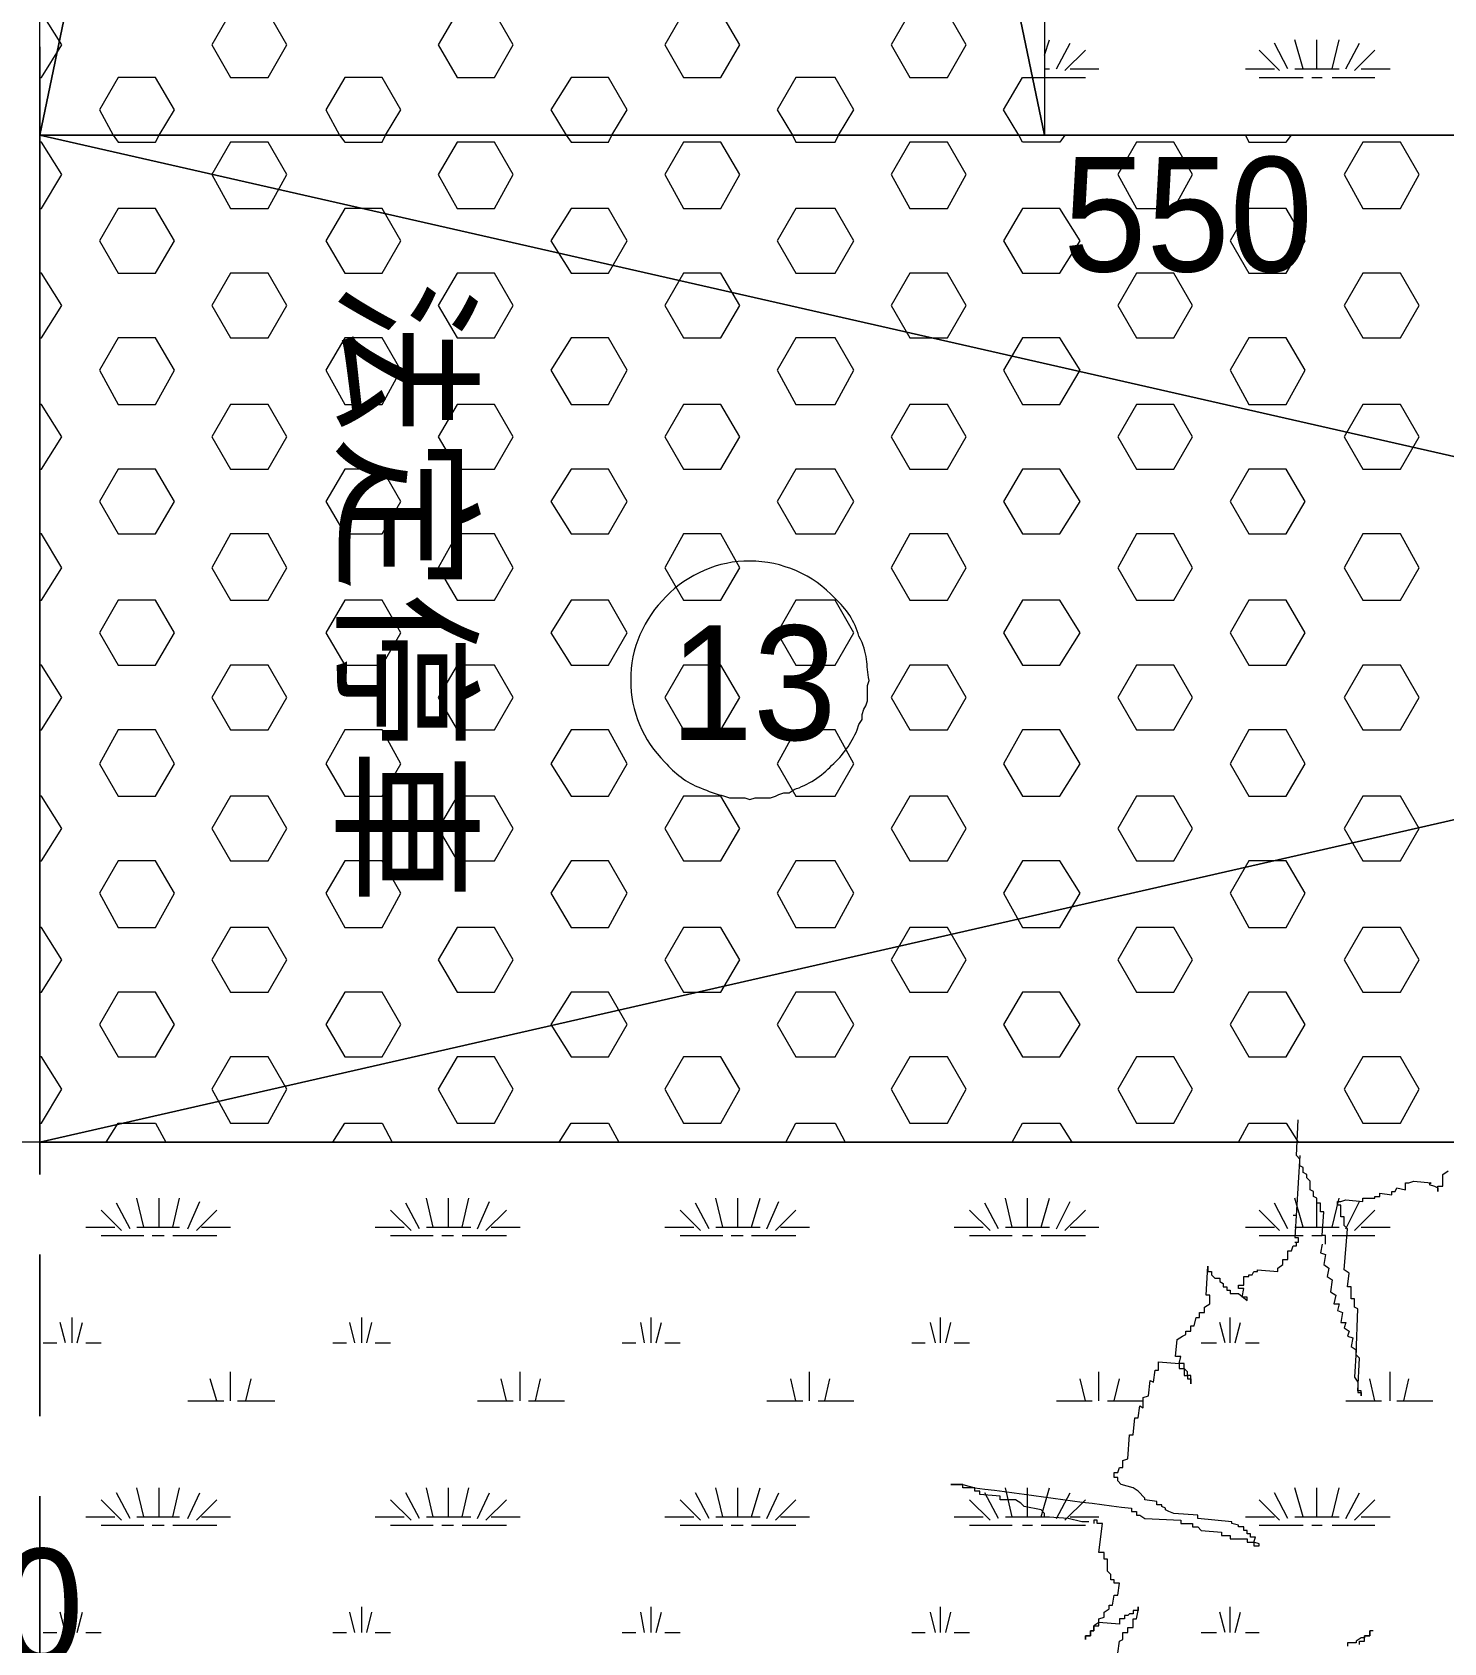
# Model space of a CAD drawing. Header units: millimetres. Extents: x -15161 to 10473752, y -72817 to 33960.
# Drawn here: x 39436.2 to 39787.2, y 72.7 to 473 of the extents above; entities that cross this region are included whole.
import ezdxf

# ---------------------------------------------------------------- set-up
doc = ezdxf.new("R2010")
doc.units = ezdxf.units.MM
doc.layers.add('PDF_幾何圖形', color=7, linetype='Continuous')
doc.layers.add('PDF_文字', color=7, linetype='Continuous')
doc.styles.add('PDF PMingLiU', font='PMingLiU.ttf')

# ---------------------------------------------------------------- blocks, each defined once
blk = doc.blocks.new('拆除後的建築底圖1131126')
at = {"layer": 'PDF_幾何圖形', "lineweight": 0}
for points in [[(13491.91, 2247.68), (13454.65, 2247.68), (13454.65, 447.37), (13754.85, 447.37)], [(13204.85, 447.37), (13204.85, 1047.34), (13454.65, 1047.34), (13454.65, 447.37)], [(13204.85, 197.14), (13754.85, 322.47), (13204.85, 447.37), (13329.75, 1047.34), (13454.65, 447.37), (13329.75, 1047.34), (13204.85, 447.37), (13754.85, 322.47)], [(13204.85, 447.37), (13204.85, 1047.34), (13454.65, 1047.34), (13454.65, 447.37)], [(13261.58, 477.86), (13252.27, 477.86), (13247.61, 469.82), (13252.27, 461.77), (13261.58, 461.77), (13266.24, 469.82)], [(13317.9, 477.86), (13308.58, 477.86), (13303.92, 469.82), (13308.58, 461.77), (13317.9, 461.77), (13322.55, 469.82)], [(13374.21, 477.86), (13364.89, 477.86), (13360.24, 469.82), (13364.89, 461.77), (13374.21, 461.77), (13378.87, 469.82)], [(13430.52, 477.86), (13421.21, 477.86), (13416.55, 469.82), (13421.21, 461.77), (13430.52, 461.77), (13435.18, 469.82)], [(13204.85, 469.39), (13204.85, 429.17)], [(13233.64, 461.77), (13224.32, 461.77), (13219.67, 453.73), (13223.05, 447.37), (13224.32, 445.68), (13233.64, 445.68), (13234.49, 447.37), (13238.3, 453.73)], [(13289.95, 461.77), (13280.64, 461.77), (13275.98, 453.73), (13279.37, 447.37), (13280.64, 445.68), (13289.95, 445.68), (13290.8, 447.37), (13294.61, 453.73)], [(13346.26, 461.77), (13336.95, 461.77), (13331.87, 453.73), (13335.68, 447.37), (13336.95, 445.68), (13346.26, 445.68), (13347.11, 447.37), (13350.92, 453.73)], [(13402.58, 461.77), (13392.84, 461.77), (13388.18, 453.73), (13391.99, 447.37), (13392.84, 445.68), (13402.58, 445.68), (13403.42, 447.37), (13407.23, 453.73)], [(13754.85, 447.37), (13754.85, 197.14), (13204.85, 197.14), (13204.85, 447.37)], [(13204.85, 447.37), (13204.85, 197.14), (13754.85, 197.14), (13754.85, 447.37)], [(13261.58, 445.68), (13252.27, 445.68), (13247.61, 437.64), (13252.27, 429.17), (13261.58, 429.17), (13266.24, 437.64)], [(13317.9, 445.68), (13308.58, 445.68), (13303.92, 437.64), (13308.58, 429.17), (13317.9, 429.17), (13322.55, 437.64)], [(13374.21, 445.68), (13364.89, 445.68), (13360.24, 437.64), (13364.89, 429.17), (13374.21, 429.17), (13378.87, 437.64)], [(13430.52, 445.68), (13421.21, 445.68), (13416.55, 437.64), (13421.21, 429.17), (13430.52, 429.17), (13435.18, 437.64)], [(13486.83, 445.68), (13477.52, 445.68), (13472.86, 437.64), (13477.52, 429.17), (13486.83, 429.17), (13491.49, 437.64)], [(13543.15, 445.68), (13533.83, 445.68), (13529.17, 437.64), (13533.83, 429.17), (13543.15, 429.17), (13547.8, 437.64)], [(13233.64, 429.17), (13224.32, 429.17), (13219.67, 421.12), (13224.32, 413.08), (13233.64, 413.08), (13238.3, 421.12)], [(13289.95, 429.17), (13280.64, 429.17), (13275.98, 421.12), (13280.64, 413.08), (13289.95, 413.08), (13294.61, 421.12)], [(13346.26, 429.17), (13336.95, 429.17), (13331.87, 421.12), (13336.95, 413.08), (13346.26, 413.08), (13350.92, 421.12)], [(13402.58, 429.17), (13392.84, 429.17), (13388.18, 421.12), (13392.84, 413.08), (13402.58, 413.08), (13407.23, 421.12)], [(13458.47, 429.17), (13449.15, 429.17), (13444.49, 421.12), (13449.15, 413.08), (13458.47, 413.08), (13463.55, 421.12)], [(13514.78, 429.17), (13505.46, 429.17), (13500.81, 421.12), (13505.46, 413.08), (13514.78, 413.08), (13519.44, 421.12)], [(13261.58, 413.08), (13252.27, 413.08), (13247.61, 405.03), (13252.27, 396.99), (13261.58, 396.99), (13266.24, 405.03)], [(13317.9, 413.08), (13308.58, 413.08), (13303.92, 405.03), (13308.58, 396.99), (13317.9, 396.99), (13322.55, 405.03)], [(13374.21, 413.08), (13364.89, 413.08), (13360.24, 405.03), (13364.89, 396.99), (13374.21, 396.99), (13378.87, 405.03)], [(13430.52, 413.08), (13421.21, 413.08), (13416.55, 405.03), (13421.21, 396.99), (13430.52, 396.99), (13435.18, 405.03)], [(13486.83, 413.08), (13477.52, 413.08), (13472.86, 405.03), (13477.52, 396.99), (13486.83, 396.99), (13491.49, 405.03)], [(13543.15, 413.08), (13533.83, 413.08), (13529.17, 405.03), (13533.83, 396.99), (13543.15, 396.99), (13547.8, 405.03)], [(13204.85, 409.27), (13204.85, 369.05)], [(13233.64, 396.99), (13224.32, 396.99), (13219.67, 388.95), (13224.32, 380.48), (13233.64, 380.48), (13238.3, 388.95)], [(13289.95, 396.99), (13280.64, 396.99), (13275.98, 388.95), (13280.64, 380.48), (13289.95, 380.48), (13294.61, 388.95)], [(13346.26, 396.99), (13336.95, 396.99), (13331.87, 388.95), (13336.95, 380.48), (13346.26, 380.48), (13350.92, 388.95)], [(13402.58, 396.99), (13392.84, 396.99), (13388.18, 388.95), (13392.84, 380.48), (13402.58, 380.48), (13407.23, 388.95)], [(13458.47, 396.99), (13449.15, 396.99), (13444.49, 388.95), (13449.15, 380.48), (13458.47, 380.48), (13463.55, 388.95)], [(13514.78, 396.99), (13505.46, 396.99), (13500.81, 388.95), (13505.46, 380.48), (13514.78, 380.48), (13519.44, 388.95)], [(13261.58, 380.48), (13252.27, 380.48), (13247.61, 372.43), (13252.27, 364.39), (13261.58, 364.39), (13266.24, 372.43)], [(13317.9, 380.48), (13308.58, 380.48), (13303.92, 372.43), (13308.58, 364.39), (13317.9, 364.39), (13322.55, 372.43)], [(13374.21, 380.48), (13364.89, 380.48), (13360.24, 372.43), (13364.89, 364.39), (13374.21, 364.39), (13378.87, 372.43)], [(13430.52, 380.48), (13421.21, 380.48), (13416.55, 372.43), (13421.21, 364.39), (13430.52, 364.39), (13435.18, 372.43)], [(13486.83, 380.48), (13477.52, 380.48), (13472.86, 372.43), (13477.52, 364.39), (13486.83, 364.39), (13491.49, 372.43)], [(13543.15, 380.48), (13533.83, 380.48), (13529.17, 372.43), (13533.83, 364.39), (13543.15, 364.39), (13547.8, 372.43)], [(13233.64, 364.39), (13224.32, 364.39), (13219.67, 356.34), (13224.32, 348.3), (13233.64, 348.3), (13238.3, 356.34)], [(13289.95, 364.39), (13280.64, 364.39), (13275.98, 356.34), (13280.64, 348.3), (13289.95, 348.3), (13294.61, 356.34)], [(13346.26, 364.39), (13336.95, 364.39), (13331.87, 356.34), (13336.95, 348.3), (13346.26, 348.3), (13350.92, 356.34)], [(13402.58, 364.39), (13392.84, 364.39), (13388.18, 356.34), (13392.84, 348.3), (13402.58, 348.3), (13407.23, 356.34)], [(13458.47, 364.39), (13449.15, 364.39), (13444.49, 356.34), (13449.15, 348.3), (13458.47, 348.3), (13463.55, 356.34)], [(13514.78, 364.39), (13505.46, 364.39), (13500.81, 356.34), (13505.46, 348.3), (13514.78, 348.3), (13519.44, 356.34)], [(13204.85, 349.15), (13204.85, 309.35)], [(13261.58, 348.3), (13252.27, 348.3), (13247.61, 339.83), (13252.27, 331.79), (13261.58, 331.79), (13266.24, 339.83)], [(13317.9, 348.3), (13308.58, 348.3), (13303.92, 339.83), (13308.58, 331.79), (13317.9, 331.79), (13322.55, 339.83)], [(13374.21, 348.3), (13364.89, 348.3), (13360.24, 339.83), (13364.89, 331.79), (13374.21, 331.79), (13378.87, 339.83)], [(13430.52, 348.3), (13421.21, 348.3), (13416.55, 339.83), (13421.21, 331.79), (13430.52, 331.79), (13435.18, 339.83)], [(13486.83, 348.3), (13477.52, 348.3), (13472.86, 339.83), (13477.52, 331.79), (13486.83, 331.79), (13491.49, 339.83)], [(13543.15, 348.3), (13533.83, 348.3), (13529.17, 339.83), (13533.83, 331.79), (13543.15, 331.79), (13547.8, 339.83)], [(13233.64, 331.79), (13224.32, 331.79), (13219.67, 323.74), (13224.32, 315.7), (13233.64, 315.7), (13238.3, 323.74)], [(13289.95, 331.79), (13280.64, 331.79), (13275.98, 323.74), (13280.64, 315.7), (13289.95, 315.7), (13294.61, 323.74)], [(13346.26, 331.79), (13336.95, 331.79), (13331.87, 323.74), (13336.95, 315.7), (13346.26, 315.7), (13350.92, 323.74)], [(13402.58, 331.79), (13392.84, 331.79), (13388.18, 323.74), (13392.84, 315.7), (13402.58, 315.7), (13407.23, 323.74)], [(13458.47, 331.79), (13449.15, 331.79), (13444.49, 323.74), (13449.15, 315.7), (13458.47, 315.7), (13463.55, 323.74)], [(13514.78, 331.79), (13505.46, 331.79), (13500.81, 323.74), (13505.46, 315.7), (13514.78, 315.7), (13519.44, 323.74)], [(13261.58, 315.7), (13252.27, 315.7), (13247.61, 307.65), (13252.27, 299.61), (13261.58, 299.61), (13266.24, 307.65)], [(13317.9, 315.7), (13308.58, 315.7), (13303.92, 307.65), (13308.58, 299.61), (13317.9, 299.61), (13322.55, 307.65)], [(13374.21, 315.7), (13364.89, 315.7), (13360.24, 307.65), (13364.89, 299.61), (13374.21, 299.61), (13378.87, 307.65)], [(13430.52, 315.7), (13421.21, 315.7), (13416.55, 307.65), (13421.21, 299.61), (13430.52, 299.61), (13435.18, 307.65)], [(13486.83, 315.7), (13477.52, 315.7), (13472.86, 307.65), (13477.52, 299.61), (13486.83, 299.61), (13491.49, 307.65)], [(13543.15, 315.7), (13533.83, 315.7), (13529.17, 307.65), (13533.83, 299.61), (13543.15, 299.61), (13547.8, 307.65)], [(13233.64, 299.61), (13224.32, 299.61), (13219.67, 291.14), (13224.32, 283.09), (13233.64, 283.09), (13238.3, 291.14)], [(13289.95, 299.61), (13280.64, 299.61), (13275.98, 291.14), (13280.64, 283.09), (13289.95, 283.09), (13294.61, 291.14)], [(13346.26, 299.61), (13336.95, 299.61), (13331.87, 291.14), (13336.95, 283.09), (13346.26, 283.09), (13350.92, 291.14)], [(13402.58, 299.61), (13392.84, 299.61), (13388.18, 291.14), (13392.84, 283.09), (13402.58, 283.09), (13407.23, 291.14)], [(13458.47, 299.61), (13449.15, 299.61), (13444.49, 291.14), (13449.15, 283.09), (13458.47, 283.09), (13463.55, 291.14)], [(13514.78, 299.61), (13505.46, 299.61), (13500.81, 291.14), (13505.46, 283.09), (13514.78, 283.09), (13519.44, 291.14)], [(13204.85, 289.02), (13204.85, 249.22)], [(13261.58, 283.09), (13252.27, 283.09), (13247.61, 275.05), (13252.27, 267.01), (13261.58, 267.01), (13266.24, 275.05)], [(13317.9, 283.09), (13308.58, 283.09), (13303.92, 275.05), (13308.58, 267.01), (13317.9, 267.01), (13322.55, 275.05)], [(13374.21, 283.09), (13364.89, 283.09), (13360.24, 275.05), (13364.89, 267.01), (13374.21, 267.01), (13378.87, 275.05)], [(13430.52, 283.09), (13421.21, 283.09), (13416.55, 275.05), (13421.21, 267.01), (13430.52, 267.01), (13435.18, 275.05)], [(13486.83, 283.09), (13477.52, 283.09), (13472.86, 275.05), (13477.52, 267.01), (13486.83, 267.01), (13491.49, 275.05)], [(13543.15, 283.09), (13533.83, 283.09), (13529.17, 275.05), (13533.83, 267.01), (13543.15, 267.01), (13547.8, 275.05)], [(13233.64, 267.01), (13224.32, 267.01), (13219.67, 258.96), (13224.32, 250.49), (13233.64, 250.49), (13238.3, 258.96)], [(13289.95, 267.01), (13280.64, 267.01), (13275.98, 258.96), (13280.64, 250.49), (13289.95, 250.49), (13294.61, 258.96)], [(13346.26, 267.01), (13336.95, 267.01), (13331.87, 258.96), (13336.95, 250.49), (13346.26, 250.49), (13350.92, 258.96)], [(13402.58, 267.01), (13392.84, 267.01), (13388.18, 258.96), (13392.84, 250.49), (13402.58, 250.49), (13407.23, 258.96)], [(13458.47, 267.01), (13449.15, 267.01), (13444.49, 258.96), (13449.15, 250.49), (13458.47, 250.49), (13463.55, 258.96)], [(13514.78, 267.01), (13505.46, 267.01), (13500.81, 258.96), (13505.46, 250.49), (13514.78, 250.49), (13519.44, 258.96)], [(13261.58, 250.49), (13252.27, 250.49), (13247.61, 242.45), (13252.27, 234.4), (13261.58, 234.4), (13266.24, 242.45)], [(13317.9, 250.49), (13308.58, 250.49), (13303.92, 242.45), (13308.58, 234.4), (13317.9, 234.4), (13322.55, 242.45)], [(13374.21, 250.49), (13364.89, 250.49), (13360.24, 242.45), (13364.89, 234.4), (13374.21, 234.4), (13378.87, 242.45)], [(13430.52, 250.49), (13421.21, 250.49), (13416.55, 242.45), (13421.21, 234.4), (13430.52, 234.4), (13435.18, 242.45)], [(13486.83, 250.49), (13477.52, 250.49), (13472.86, 242.45), (13477.52, 234.4), (13486.83, 234.4), (13491.49, 242.45)], [(13543.15, 250.49), (13533.83, 250.49), (13529.17, 242.45), (13533.83, 234.4), (13543.15, 234.4), (13547.8, 242.45)], [(13233.64, 234.4), (13224.32, 234.4), (13219.67, 226.36), (13224.32, 218.31), (13233.64, 218.31), (13238.3, 226.36)], [(13289.95, 234.4), (13280.64, 234.4), (13275.98, 226.36), (13280.64, 218.31), (13289.95, 218.31), (13294.61, 226.36)], [(13346.26, 234.4), (13336.95, 234.4), (13331.87, 226.36), (13336.95, 218.31), (13346.26, 218.31), (13350.92, 226.36)], [(13402.58, 234.4), (13392.84, 234.4), (13388.18, 226.36), (13392.84, 218.31), (13402.58, 218.31), (13407.23, 226.36)], [(13458.47, 234.4), (13449.15, 234.4), (13444.49, 226.36), (13449.15, 218.31), (13458.47, 218.31), (13463.55, 226.36)], [(13514.78, 234.4), (13505.46, 234.4), (13500.81, 226.36), (13505.46, 218.31), (13514.78, 218.31), (13519.44, 226.36)], [(13204.85, 229.32), (13204.85, 189.1)], [(13261.58, 218.31), (13252.27, 218.31), (13247.61, 210.27), (13252.27, 201.8), (13261.58, 201.8), (13266.24, 210.27)], [(13317.9, 218.31), (13308.58, 218.31), (13303.92, 210.27), (13308.58, 201.8), (13317.9, 201.8), (13322.55, 210.27)], [(13374.21, 218.31), (13364.89, 218.31), (13360.24, 210.27), (13364.89, 201.8), (13374.21, 201.8), (13378.87, 210.27)], [(13430.52, 218.31), (13421.21, 218.31), (13416.55, 210.27), (13421.21, 201.8), (13430.52, 201.8), (13435.18, 210.27)], [(13486.83, 218.31), (13477.52, 218.31), (13472.86, 210.27), (13477.52, 201.8), (13486.83, 201.8), (13491.49, 210.27)], [(13543.15, 218.31), (13533.83, 218.31), (13529.17, 210.27), (13533.83, 201.8), (13543.15, 201.8), (13547.8, 210.27)], [(13038.45, 197.14), (12904.65, 54.03), (13454.65, 54.03), (13454.65, -195.77), (13753.15, 197.14)], [(13204.85, 169.2), (13204.85, 128.98)], [(13204.85, 109.08), (13204.85, 69.28)]]:
    blk.add_lwpolyline(points, close=True, dxfattribs=at)
at = {"layer": 'PDF_幾何圖形', "lineweight": 5}
for points in [[(13204.85, 447.37), (13204.85, 1047.34), (13454.65, 1047.34), (13454.65, 447.37)], [(13754.85, 447.37), (13754.85, 197.14), (13204.85, 197.14), (13204.85, 447.37)]]:
    blk.add_lwpolyline(points, close=True, dxfattribs=at)
at = {"layer": 'PDF_幾何圖形', "lineweight": 0}
blk.add_lwpolyline([(13203.58, 660.35, 0.011407), (13204.85, 702.26, -0.254152), (12816.16, -11.59)], format="xyb", dxfattribs=at)
for points in [[(13204.85, 461.77), (13205.27, 461.77), (13210.35, 469.82), (13205.27, 477.86), (13204.85, 477.86)], [(13454.65, 467.27), (13455.93, 471.09)], [(13457.62, 463.89), (13461.01, 470.24)], [(13459.74, 463.46), (13464.82, 468.54)], [(13513.08, 463.46), (13508, 468.54)], [(13515.2, 463.89), (13511.81, 470.24)], [(13519.01, 463.89), (13516.9, 471.09)], [(13522.4, 463.89), (13522.4, 471.09)], [(13526.21, 463.89), (13527.9, 471.09)], [(13529.6, 463.89), (13532.98, 470.24)], [(13531.71, 463.46), (13536.8, 468.54)], [(13459.74, 447.37), (13458.47, 445.68), (13449.15, 445.68), (13448.3, 447.37), (13444.49, 453.73), (13449.15, 461.77), (13454.65, 461.77), (13464.82, 461.77)], [(13454.65, 463.89), (13455.93, 463.89)], [(13461.01, 463.89), (13468.2, 463.89)], [(13504.62, 463.89), (13511.81, 463.89)], [(13508, 461.77), (13519.01, 461.77)], [(13516.9, 463.89), (13527.9, 463.89)], [(13521.13, 461.77), (13523.67, 461.77)], [(13526.21, 461.77), (13536.8, 461.77)], [(13533.41, 463.89), (13540.61, 463.89)], [(13204.85, 429.17), (13205.27, 429.17), (13210.35, 437.64), (13205.27, 445.68), (13204.85, 445.68)], [(13504.62, 447.37), (13505.46, 445.68), (13514.78, 445.68), (13516.05, 447.37)], [(13204.85, 396.99), (13205.27, 396.99), (13210.35, 405.03), (13205.27, 413.08), (13204.85, 413.08)], [(13204.85, 364.39), (13205.27, 364.39), (13210.35, 372.43), (13205.27, 380.48), (13204.85, 380.48)], [(13204.85, 331.79), (13205.27, 331.79), (13210.35, 339.83), (13205.27, 348.3), (13204.85, 348.3)], [(13204.85, 299.61), (13205.27, 299.61), (13210.35, 307.65), (13205.27, 315.7), (13204.85, 315.7)], [(13204.85, 267.01), (13205.27, 267.01), (13210.35, 275.05), (13205.27, 283.09), (13204.85, 283.09)], [(13204.85, 234.4), (13205.27, 234.4), (13210.35, 242.45), (13205.27, 250.49), (13204.85, 250.49)], [(13204.85, 201.8), (13205.27, 201.8), (13210.35, 210.27), (13205.27, 218.31), (13204.85, 218.31)], [(13221.36, 197.14), (13224.32, 201.8), (13233.64, 201.8), (13236.18, 197.14)], [(13277.67, 197.14), (13280.64, 201.8), (13289.95, 201.8), (13292.49, 197.14)], [(13333.98, 197.14), (13336.95, 201.8), (13346.26, 201.8), (13348.8, 197.14)], [(13390.3, 197.14), (13392.84, 201.8), (13402.58, 201.8), (13405.12, 197.14)], [(13446.61, 197.14), (13449.15, 201.8), (13458.47, 201.8), (13461.43, 197.14)], [(13502.92, 197.14), (13505.46, 201.8), (13514.78, 201.8), (13517.74, 197.14)], [(13225.17, 175.13), (13220.09, 180.21)], [(13227.29, 175.55), (13223.9, 181.9)], [(13230.68, 175.97), (13228.98, 183.17)], [(13234.49, 175.97), (13234.49, 183.17)], [(13237.87, 175.97), (13239.57, 183.17)], [(13241.68, 175.55), (13244.65, 182.32)], [(13243.8, 175.13), (13248.88, 180.21)], [(13297.15, 175.13), (13292.07, 180.21)], [(13299.27, 175.55), (13295.88, 181.9)], [(13302.65, 175.97), (13300.96, 183.17)], [(13306.46, 175.97), (13306.46, 183.17)], [(13309.85, 175.97), (13311.54, 183.17)], [(13313.66, 175.55), (13316.63, 182.32)], [(13315.78, 175.13), (13320.86, 180.21)], [(13369.13, 175.13), (13364.05, 180.21)], [(13371.24, 175.55), (13367.86, 181.9)], [(13374.63, 175.97), (13372.94, 183.17)], [(13378.44, 175.97), (13378.44, 183.17)], [(13381.83, 175.97), (13383.95, 183.17)], [(13385.64, 175.55), (13388.6, 182.32)], [(13387.76, 175.13), (13392.84, 180.21)], [(13441.11, 175.13), (13436.03, 180.21)], [(13443.22, 175.55), (13439.84, 181.9)], [(13446.61, 175.97), (13444.92, 183.17)], [(13450.42, 175.97), (13450.42, 183.17)], [(13453.81, 175.97), (13455.93, 183.17)], [(13457.62, 175.55), (13461.01, 182.32)], [(13459.74, 175.13), (13464.82, 180.21)], [(13513.08, 175.13), (13508, 180.21)], [(13515.2, 175.55), (13511.81, 181.9)], [(13519.01, 175.97), (13516.9, 183.17)], [(13522.4, 175.97), (13522.4, 183.17)], [(13526.21, 175.97), (13527.9, 183.17)], [(13529.6, 175.55), (13532.98, 182.32)], [(13531.71, 175.13), (13536.8, 180.21)], [(13216.28, 175.97), (13223.48, 175.97)], [(13220.09, 173.86), (13230.68, 173.86)], [(13228.98, 175.97), (13239.57, 175.97)], [(13232.79, 173.86), (13235.76, 173.86)], [(13237.87, 173.86), (13248.88, 173.86)], [(13245.07, 175.97), (13252.27, 175.97)], [(13288.26, 175.97), (13295.46, 175.97)], [(13292.07, 173.86), (13302.65, 173.86)], [(13300.96, 175.97), (13311.97, 175.97)], [(13304.77, 173.86), (13307.73, 173.86)], [(13309.85, 173.86), (13320.86, 173.86)], [(13317.05, 175.97), (13324.25, 175.97)], [(13360.24, 175.97), (13367.43, 175.97)], [(13364.05, 173.86), (13374.63, 173.86)], [(13372.94, 175.97), (13383.95, 175.97)], [(13376.75, 173.86), (13379.71, 173.86)], [(13381.83, 173.86), (13392.84, 173.86)], [(13389.03, 175.97), (13396.23, 175.97)], [(13432.21, 175.97), (13439.41, 175.97)], [(13436.03, 173.86), (13446.61, 173.86)], [(13444.92, 175.97), (13455.93, 175.97)], [(13449.15, 173.86), (13451.69, 173.86)], [(13453.81, 173.86), (13464.82, 173.86)], [(13461.01, 175.97), (13468.2, 175.97)], [(13504.62, 175.97), (13511.81, 175.97)], [(13508, 173.86), (13519.01, 173.86)], [(13516.9, 175.97), (13527.9, 175.97)], [(13521.13, 173.86), (13523.67, 173.86)], [(13526.21, 173.86), (13536.8, 173.86)], [(13533.41, 175.97), (13540.61, 175.97)], [(13211.2, 147.18), (13209.93, 152.26)], [(13212.89, 147.18), (13212.89, 153.53)], [(13214.16, 147.18), (13215.43, 152.26)], [(13283.18, 147.18), (13281.91, 152.26)], [(13284.87, 147.18), (13284.87, 153.53)], [(13286.14, 147.18), (13287.41, 152.26)], [(13355.16, 147.18), (13354.31, 152.26)], [(13356.85, 147.18), (13356.85, 153.53)], [(13358.12, 147.18), (13359.39, 152.26)], [(13427.56, 147.18), (13426.29, 152.26)], [(13428.83, 147.18), (13428.83, 153.53)], [(13430.1, 147.18), (13431.37, 152.26)], [(13499.54, 147.18), (13498.27, 152.26)], [(13500.81, 147.18), (13500.81, 153.53)], [(13502.08, 147.18), (13503.35, 152.26)], [(13205.69, 147.18), (13209.08, 147.18)], [(13216.28, 147.18), (13220.09, 147.18)], [(13277.67, 147.18), (13281.06, 147.18)], [(13288.26, 147.18), (13292.07, 147.18)], [(13349.65, 147.18), (13353.04, 147.18)], [(13360.24, 147.18), (13364.05, 147.18)], [(13421.63, 147.18), (13425.02, 147.18)], [(13432.21, 147.18), (13436.03, 147.18)], [(13493.61, 147.18), (13497.42, 147.18)], [(13504.62, 147.18), (13508, 147.18)], [(13248.88, 132.79), (13247.19, 138.29)], [(13252.27, 132.79), (13252.27, 139.98)], [(13256.08, 132.79), (13257.35, 138.29)], [(13320.86, 132.79), (13319.59, 138.29)], [(13324.25, 132.79), (13324.25, 139.98)], [(13328.06, 132.79), (13329.33, 138.29)], [(13392.84, 132.79), (13391.57, 138.29)], [(13396.23, 132.79), (13396.23, 139.98)], [(13400.04, 132.79), (13401.31, 138.29)], [(13464.82, 132.79), (13463.55, 138.29)], [(13468.2, 132.79), (13468.2, 139.98)], [(13472.01, 132.79), (13473.28, 138.29)], [(13536.8, 132.79), (13535.52, 138.29)], [(13540.61, 132.79), (13540.61, 139.98)], [(13543.99, 132.79), (13545.26, 138.29)], [(13241.68, 132.79), (13250.57, 132.79)], [(13253.96, 132.79), (13263.28, 132.79)], [(13313.66, 132.79), (13322.55, 132.79)], [(13326.36, 132.79), (13335.26, 132.79)], [(13385.64, 132.79), (13394.53, 132.79)], [(13398.34, 132.79), (13407.23, 132.79)], [(13457.62, 132.79), (13466.51, 132.79)], [(13470.32, 132.79), (13479.21, 132.79)], [(13529.6, 132.79), (13538.49, 132.79)], [(13542.3, 132.79), (13551.19, 132.79)], [(13225.17, 103.15), (13220.09, 108.23)], [(13227.29, 103.57), (13223.9, 109.92)], [(13230.68, 104), (13228.98, 111.19)], [(13234.49, 104), (13234.49, 111.19)], [(13237.87, 104), (13239.57, 111.19)], [(13241.68, 103.57), (13244.65, 109.92)], [(13243.8, 103.15), (13248.88, 108.23)], [(13297.15, 103.15), (13292.07, 108.23)], [(13299.27, 103.57), (13295.88, 109.92)], [(13302.65, 104), (13300.96, 111.19)], [(13306.46, 104), (13306.46, 111.19)], [(13309.85, 104), (13311.54, 111.19)], [(13313.66, 103.57), (13316.63, 109.92)], [(13315.78, 103.15), (13320.86, 108.23)], [(13369.13, 103.15), (13364.05, 108.23)], [(13371.24, 103.57), (13367.86, 109.92)], [(13374.63, 104), (13372.94, 111.19)], [(13378.44, 104), (13378.44, 111.19)], [(13381.83, 104), (13383.95, 111.19)], [(13385.64, 103.57), (13388.6, 109.92)], [(13387.76, 103.15), (13392.84, 108.23)], [(13441.11, 103.15), (13436.03, 108.23)], [(13443.22, 103.57), (13439.84, 109.92)], [(13446.61, 104), (13444.92, 111.19)], [(13450.42, 104), (13450.42, 111.19)], [(13453.81, 104), (13455.93, 111.19)], [(13457.62, 103.57), (13461.01, 109.92)], [(13459.74, 103.15), (13464.82, 108.23)], [(13513.08, 103.15), (13508, 108.23)], [(13515.2, 103.57), (13511.81, 109.92)], [(13519.01, 104), (13516.9, 111.19)], [(13522.4, 104), (13522.4, 111.19)], [(13526.21, 104), (13527.9, 111.19)], [(13529.6, 103.57), (13532.98, 109.92)], [(13531.71, 103.15), (13536.8, 108.23)], [(13216.28, 104), (13223.48, 104)], [(13220.09, 101.88), (13230.68, 101.88)], [(13228.98, 104), (13239.57, 104)], [(13232.79, 101.88), (13235.76, 101.88)], [(13237.87, 101.88), (13248.88, 101.88)], [(13245.07, 104), (13252.27, 104)], [(13288.26, 104), (13295.46, 104)], [(13292.07, 101.88), (13302.65, 101.88)], [(13300.96, 104), (13311.97, 104)], [(13304.77, 101.88), (13307.73, 101.88)], [(13309.85, 101.88), (13320.86, 101.88)], [(13317.05, 104), (13324.25, 104)], [(13360.24, 104), (13367.43, 104)], [(13364.05, 101.88), (13374.63, 101.88)], [(13372.94, 104), (13383.95, 104)], [(13376.75, 101.88), (13379.71, 101.88)], [(13381.83, 101.88), (13392.84, 101.88)], [(13389.03, 104), (13396.23, 104)], [(13432.21, 104), (13439.41, 104)], [(13436.03, 101.88), (13446.61, 101.88)], [(13444.92, 104), (13455.93, 104)], [(13449.15, 101.88), (13451.69, 101.88)], [(13453.81, 101.88), (13464.82, 101.88)], [(13461.01, 104), (13468.2, 104)], [(13504.62, 104), (13511.81, 104)], [(13508, 101.88), (13519.01, 101.88)], [(13516.9, 104), (13527.9, 104)], [(13521.13, 101.88), (13523.67, 101.88)], [(13526.21, 101.88), (13536.8, 101.88)], [(13533.41, 104), (13540.61, 104)], [(13211.2, 75.2), (13209.93, 80.28)], [(13212.89, 75.2), (13212.89, 81.56)], [(13214.16, 75.2), (13215.43, 80.28)], [(13283.18, 75.2), (13281.91, 80.28)], [(13284.87, 75.2), (13284.87, 81.56)], [(13286.14, 75.2), (13287.41, 80.28)], [(13355.16, 75.2), (13354.31, 80.28)], [(13356.85, 75.2), (13356.85, 81.56)], [(13358.12, 75.2), (13359.39, 80.28)], [(13427.56, 75.2), (13426.29, 80.28)], [(13428.83, 75.2), (13428.83, 81.56)], [(13430.1, 75.2), (13431.37, 80.28)], [(13499.54, 75.2), (13498.27, 80.28)], [(13500.81, 75.2), (13500.81, 81.56)], [(13502.08, 75.2), (13503.35, 80.28)], [(13205.69, 75.2), (13209.08, 75.2)], [(13216.28, 75.2), (13220.09, 75.2)], [(13277.67, 75.2), (13281.06, 75.2)], [(13288.26, 75.2), (13292.07, 75.2)], [(13349.65, 75.2), (13353.04, 75.2)], [(13360.24, 75.2), (13364.05, 75.2)], [(13421.63, 75.2), (13425.02, 75.2)], [(13432.21, 75.2), (13436.03, 75.2)], [(13493.61, 75.2), (13497.42, 75.2)], [(13504.62, 75.2), (13508, 75.2)]]:
    blk.add_lwpolyline(points, dxfattribs=at)
at = {"layer": 'PDF_幾何圖形', "lineweight": 5}
for points in [[(13408.08, 299.61), (13408.5, 300.88), (13409.35, 302.15), (13409.35, 303.42), (13409.77, 304.69), (13410.2, 305.53), (13410.62, 306.81), (13410.62, 310.62), (13411.04, 311.89)], [(13375.06, 283.09), (13376.33, 282.67), (13380.14, 282.67), (13381.41, 282.25), (13382.68, 282.67), (13386.49, 282.67), (13387.76, 283.09), (13388.6, 283.52), (13389.87, 283.94), (13391.14, 283.94), (13392.41, 284.79)]]:
    blk.add_lwpolyline(points, dxfattribs=at)
at = {"layer": 'PDF_幾何圖形', "lineweight": 13}
for points in [[(13523.67, 171.74), (13523.25, 169.62), (13524.52, 169.2), (13524.09, 166.66), (13525.36, 165.81), (13524.94, 163.7), (13526.21, 162.85), (13525.79, 159.88), (13527.06, 159.04), (13526.63, 156.92), (13527.9, 156.92), (13527.48, 155.23), (13528.75, 154.8), (13528.33, 152.26), (13529.6, 152.26), (13529.17, 150.99), (13530.44, 150.15), (13530.02, 148.88), (13531.29, 148.45), (13530.87, 146.34), (13532.14, 145.49), (13531.71, 138.71), (13532.56, 137.44), (13532.56, 134.9), (13533.41, 134.9), (13533.41, 134.06), (13533.41, 135.33), (13532.56, 135.33), (13532.98, 143.37), (13532.14, 144.22), (13532.56, 155.65), (13531.71, 156.07), (13531.71, 158.19), (13530.87, 158.19), (13530.87, 161.15), (13530.02, 161.15), (13530.44, 164.54), (13529.17, 165.39), (13530.02, 175.55), (13529.17, 176.4), (13529.17, 178.51), (13528.33, 178.51), (13528.33, 181.48), (13527.48, 181.48), (13527.48, 182.32), (13528.33, 182.32), (13529.6, 182.75), (13533.83, 182.32), (13533.83, 183.17), (13536.8, 183.17), (13536.8, 183.6), (13538.07, 183.6), (13538.07, 184.44), (13541.03, 184.02), (13541.03, 184.87), (13541.88, 184.87), (13542.3, 185.71), (13544.42, 185.29), (13544.42, 186.98), (13545.26, 186.98), (13546.53, 187.41), (13550.77, 186.98), (13550.34, 186.56), (13551.61, 186.14), (13552.46, 185.71), (13552.46, 184.87), (13552.46, 186.14), (13553.73, 186.14), (13553.73, 189.1), (13555, 189.95)], [(13524.52, 171.74), (13524.52, 173.86), (13523.67, 173.86), (13524.09, 179.78), (13523.25, 179.78), (13523.25, 181.9), (13522.4, 181.9), (13522.4, 183.17), (13521.55, 183.6), (13521.55, 184.87), (13520.71, 185.29), (13520.71, 187.41), (13519.86, 188.25), (13519.86, 189.1), (13519.01, 189.52), (13519.01, 190.79), (13518.17, 191.22), (13518.17, 192.91), (13517.32, 193.76), (13517.74, 202.65)], [(13518.17, 193.76), (13516.9, 173.43), (13517.74, 173.43), (13517.74, 172.16), (13516.9, 172.16)], [(13516.47, 178.94), (13517.32, 178.94)], [(13476.25, 106.11), (13476.25, 105.27), (13477.52, 105.27), (13477.52, 104.42), (13478.37, 104.42), (13479.64, 103.57), (13488.53, 103.15), (13488.53, 102.3), (13491.49, 102.3), (13491.49, 101.45), (13492.76, 101.45), (13493.61, 100.61), (13498.69, 100.18), (13498.69, 99.34), (13500.81, 99.34), (13500.81, 98.49), (13505.04, 98.49), (13505.04, 97.64), (13506.73, 97.64), (13506.73, 96.8), (13508, 96.8), (13508, 97.22), (13506.73, 97.64), (13507.16, 98.91), (13505.89, 98.91), (13505.89, 99.76), (13505.04, 99.76), (13505.04, 100.61), (13504.19, 100.61), (13504.19, 101.45), (13502.92, 101.45), (13502.92, 101.88), (13501.23, 102.3), (13501.23, 102.73), (13492.76, 103.57), (13492.76, 104.42), (13486.83, 104.84), (13485.56, 105.27), (13484.72, 105.69), (13484.72, 106.11), (13483.87, 106.54), (13483.87, 106.96), (13482.6, 106.96), (13482.6, 107.81), (13479.64, 108.23), (13479.64, 108.65), (13477.94, 110.35), (13476.67, 111.19), (13473.71, 112.04), (13472.86, 112.89), (13472.86, 113.73), (13472.01, 113.73), (13472.01, 115), (13472.86, 115), (13473.28, 116.27), (13474.13, 116.27), (13474.13, 117.97), (13475.4, 118.39), (13475.83, 124.32), (13476.67, 124.32), (13477.1, 128.55), (13477.94, 128.55), (13478.37, 131.52), (13479.21, 131.09), (13479.21, 133.63), (13480.48, 134.06), (13480.91, 137.87), (13481.75, 137.44), (13482.18, 140.41), (13483.02, 140.41), (13483.02, 142.53), (13488.1, 142.1), (13488.53, 143.8), (13487.26, 143.8), (13487.68, 148.03), (13488.95, 148.88), (13489.8, 149.3), (13489.8, 150.15), (13491.07, 150.15), (13491.07, 151.42), (13491.91, 151.42), (13492.34, 153.53), (13493.18, 153.53), (13493.18, 154.8), (13494.45, 154.8), (13494.45, 156.07), (13495.73, 156.92), (13495.73, 159.04), (13494.88, 159.04), (13495.3, 166.24), (13495.3, 164.97), (13496.15, 164.97), (13496.15, 164.12), (13497, 163.27), (13498.27, 163.27), (13498.27, 162.43), (13499.11, 162), (13499.11, 161.15), (13499.96, 161.15), (13499.96, 160.31), (13500.81, 160.31), (13500.81, 159.46), (13502.92, 159.46), (13505.04, 157.77), (13505.04, 158.61), (13503.77, 158.61), (13504.19, 160.73), (13502.92, 160.73), (13502.92, 161.58), (13504.19, 161.58), (13504.19, 163.7), (13505.46, 163.7), (13505.46, 164.12), (13506.31, 164.12), (13506.73, 164.97), (13507.58, 164.97), (13507.58, 165.39), (13512.66, 164.97), (13512.66, 165.81), (13513.93, 166.66), (13513.93, 167.93), (13515.2, 167.93), (13515.2, 170.05), (13516.05, 170.05), (13516.47, 171.32), (13517.32, 171.32), (13517.32, 172.16)], [(13431.37, 112.04), (13434.33, 112.04), (13431.37, 112.04)], [(13465.66, 102.73), (13463.97, 102.73), (13460.58, 103.57), (13454.65, 104), (13454.65, 104.84), (13453.81, 105.69), (13449.57, 106.54), (13448.73, 107.38), (13447.46, 108.23), (13443.65, 108.23), (13443.65, 109.08), (13438.57, 109.5), (13438.57, 110.35), (13437.3, 110.35), (13437.3, 111.19)], [(13532.98, 72.24), (13532.98, 73.09), (13534.25, 73.09), (13534.25, 73.93), (13533.41, 73.93), (13532.14, 73.09), (13532.14, 72.66), (13530.02, 72.66), (13530.02, 71.82)], [(13472.86, 70.12), (13473.28, 73.09), (13474.13, 73.51), (13474.13, 75.2), (13475.4, 75.2), (13475.4, 76.47), (13476.67, 76.47), (13476.67, 78.59), (13477.52, 78.59), (13477.94, 80.71), (13476.67, 80.71), (13476.67, 79.86), (13475.83, 79.86), (13475.4, 79.44), (13474.55, 79.44), (13474.55, 78.59), (13473.28, 78.59), (13473.28, 77.32), (13468.2, 77.74), (13468.2, 78.59), (13469.47, 79.01), (13469.47, 80.28), (13470.74, 81.13), (13470.74, 81.98), (13471.59, 81.98), (13472.01, 84.52), (13472.86, 84.52), (13473.28, 87.48), (13472.01, 87.48), (13472.01, 88.33), (13471.17, 88.33), (13471.17, 89.6), (13470.32, 90.45), (13470.32, 93.41), (13469.47, 93.41), (13469.47, 95.1), (13468.2, 95.1), (13469.05, 102.3), (13467.78, 102.3), (13467.78, 103.15), (13466.93, 103.15), (13466.93, 102.3)], [(13477.94, 81.56), (13477.94, 80.71), (13477.94, 81.56)], [(13464.82, 73.51), (13464.82, 74.36), (13464.82, 73.51)], [(13536.37, 75.63), (13535.52, 75.63), (13535.52, 74.36), (13534.25, 74.36), (13534.25, 73.93), (13534.25, 74.36), (13535.52, 74.36), (13535.52, 75.63)]]:
    blk.add_lwpolyline(points, dxfattribs=at)
for points in [[(13488.1, 140.83), (13489.37, 140.83), (13489.37, 139.14), (13490.22, 139.14), (13490.22, 138.29), (13491.07, 138.29), (13491.07, 137.02), (13491.07, 139.14), (13490.22, 139.14), (13490.22, 139.98), (13489.37, 140.83), (13489.37, 142.1), (13488.1, 142.1)], [(13434.33, 111.19), (13434.33, 112.04), (13437.3, 111.19)], [(13466.93, 76.9), (13466.93, 75.63), (13466.09, 75.63), (13466.09, 74.36), (13464.82, 74.36), (13466.09, 74.36), (13466.09, 75.63), (13466.93, 75.63), (13466.93, 76.9), (13468.2, 76.9), (13468.2, 77.74)]]:
    blk.add_lwpolyline(points, close=True, dxfattribs=at)
at = {"layer": 'PDF_幾何圖形', "lineweight": 5}
for centre, radius, start, end in [((13381.39, 312.77), 28.76, 42.5404, 89.9623), ((13380.22, 311.82), 28.45, 179.8587, 225.3813)]:
    blk.add_arc(centre, radius, start, end, dxfattribs=at)
for points in [[(13381.41, 341.52), (13365.58, 341.79), (13351.5, 327.71), (13351.77, 311.89)], [(13408.5, 322.89), (13407.53, 326.52), (13405.38, 329.74), (13402.58, 332.21)], [(13411.04, 311.89), (13410.24, 315.7), (13410.95, 318.51), (13408.5, 322.89)], [(13401.73, 290.72), (13404.62, 293.37), (13406.58, 296.07), (13408.08, 299.61)], [(13360.24, 291.56), (13362.72, 288.85), (13365.56, 286.33), (13369.13, 285.21)], [(13392.41, 284.79), (13395.62, 285.73), (13399.49, 288.22), (13401.73, 290.72)], [(13369.13, 285.21), (13371.1, 284.26), (13372.92, 283.7), (13375.06, 283.09)]]:
    blk.add_open_spline(points, degree=3, dxfattribs=at)
at = {"layer": 'PDF_幾何圖形', "lineweight": 13}
blk.add_open_spline([(13437.3, 111.19), (13450.59, 109.59), (13463.06, 107.67), (13476.25, 106.11)], degree=3, dxfattribs=at)
at = {"layer": 'PDF_文字', "char_height": 28.447, "attachment_point": 4, "style": 'PDF PMingLiU'}
for s, insert in [('550', (13459.31, 427.54)), ('13', (13361.51, 311.1)), ('550', (13153.62, 81.62))]:
    blk.add_mtext(s, dxfattribs=dict(at, insert=insert))
at = {"layer": 'PDF_文字', "insert": (13294.25, 411.39), "char_height": 28.447, "attachment_point": 4, "rotation": 270, "style": 'PDF PMingLiU'}
blk.add_mtext('法定停車', dxfattribs=at)

msp = doc.modelspace()

# ---------------------------------------------------------------- block references
at = {"color": 30}
msp.add_blockref('拆除後的建築底圖1131126', (26233.2578, 0), dxfattribs=at)

doc.saveas('drawing.dxf')
